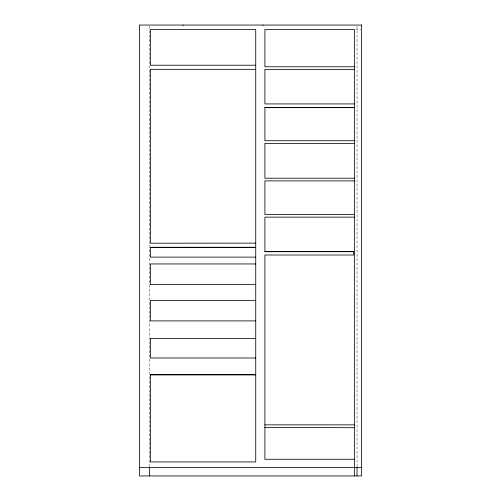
<?xml version="1.0" encoding="UTF-8"?>
<svg xmlns="http://www.w3.org/2000/svg" width="501" height="501" viewBox="0 0 501 501"><rect width="100%" height="100%" fill="white"/><g stroke="black" fill="none" stroke-linecap="round" stroke-linejoin="round"><path stroke-width="0.38" stroke-dasharray="2.5 1.88" d="M355.898 29.528L360.895 29.528M357.044 26.227L357.044 466.594M149.655 26.227L149.655 466.594"/><path stroke-width="0.75" d="M255.735 65.224L150.388 65.224L150.388 29.528L255.735 29.528L255.735 461.953L150.388 461.953L150.388 374.535L255.735 374.535M354.47 66.783L264.904 66.783L264.904 29.528L354.47 29.528L354.47 475.95M255.735 69.338L150.388 69.338L150.388 243.198L255.735 243.135M354.47 69.445L264.904 69.445L264.904 103.92L354.47 103.92M354.47 107.502L264.904 107.502L264.904 140.731L354.47 140.731M264.904 107.652L354.47 107.652M354.47 143.38L264.904 143.38L264.904 178.218L354.47 178.218M354.47 180.899L264.904 180.899L264.904 214.466L354.47 214.466M354.47 217.14L264.904 217.14L264.904 251.702L353.706 251.702L353.706 255.003L264.904 255.003L264.904 459.273L354.47 459.273M255.735 247.269L150.388 247.269L150.388 257.126L255.735 257.126M150.388 247.463L255.735 247.463M264.904 251.646L353.706 251.646M255.735 263.952L150.388 263.952L150.388 284.612L255.735 284.612M255.735 300.487L150.388 300.487L150.388 320.897L255.735 320.897M255.735 338.457L150.388 338.457L150.388 358.002L255.735 358.002M150.388 374.93L255.735 374.93M264.904 424.861L354.47 424.861M139.391 467.377L361.609 467.377M264.904 427.422L354.47 427.71M357.044 467.377L357.044 475.95M263 25.05L263 25.445M183.047 25.05L183.047 25.445M149.655 467.377L149.655 475.95M361.609 25.05L139.391 25.05L139.391 475.95L361.609 475.95L361.609 25.05"/></g></svg>
